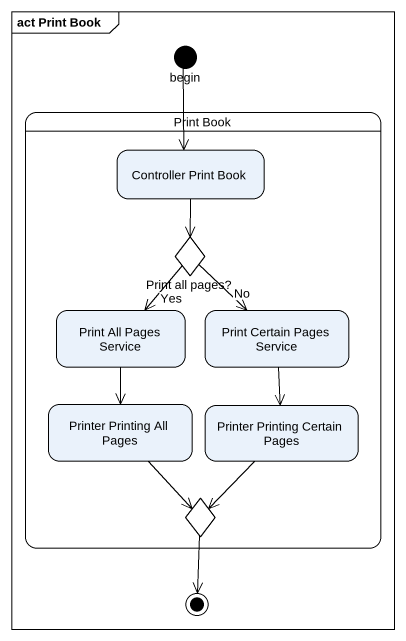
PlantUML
@startuml
mainframe act Print Book
hide empty description
state begin <<start>>
state "Print Book" as Print_Book {
  state "Controller Print Book" as Controller_Print_Book
  state "Print all pages?" as Print_all_pages <<choice>>
  state "Print All Pages Service" as Print_All_Pages_Service
  state "Print Certain Pages Service" as Print_Certain_Pages_Service
  state "Printer Printing All Pages" as Printer_Printing_All_Pages
  state "Printer Printing Certain Pages" as Printer_Printing_Certain
  state choice1 <<choice>>
}
state final1 <<end>>
begin --> Controller_Print_Book
Controller_Print_Book --> Print_all_pages
Print_all_pages --> Print_All_Pages_Service : Yes
Print_all_pages --> Print_Certain_Pages_Service : No
Print_All_Pages_Service --> Printer_Printing_All_Pages
Print_Certain_Pages_Service --> Printer_Printing_Certain
Printer_Printing_All_Pages --> choice1
Printer_Printing_Certain --> choice1
choice1 --> final1
@enduml
